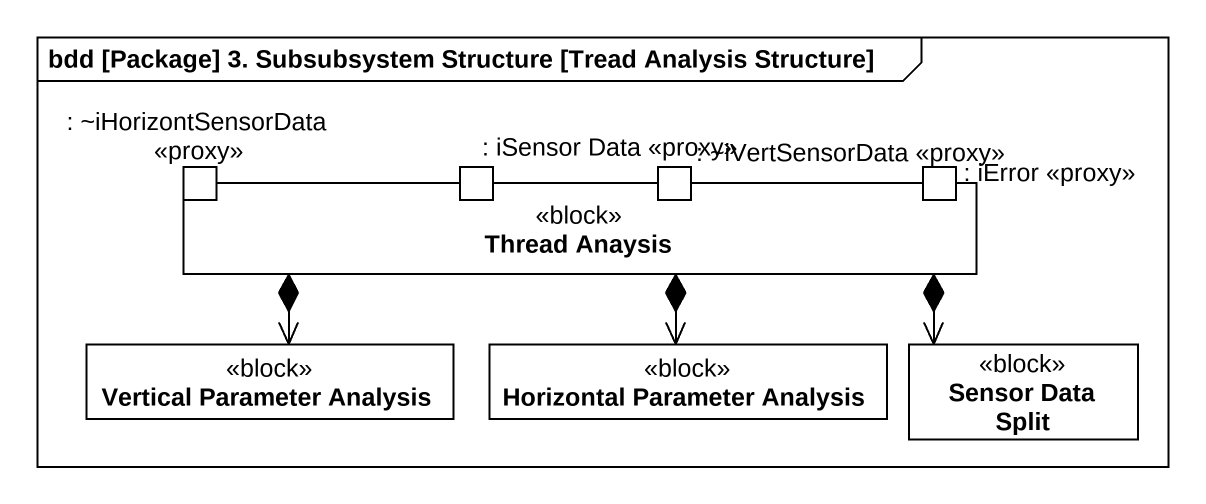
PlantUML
@startuml
mainframe bdd [Package] 3. Subsubsystem Structure [Tread Analysis Structure]
allowmixing
hide circle
hide empty members
rectangle "Thread Anaysis" as Thread_Anaysis <<block>> {
  port ": ~iHorizontSensorData <<proxy>>" as iHorizontSensorData_proxy
  port ": iSensor Data <<proxy>>" as iSensor_Data_proxy
  port ": ~iVertSensorData <<proxy>>" as iVertSensorData_proxy
  port ": iError <<proxy>>" as iError_proxy
}
class "Vertical Parameter Analysis" as Vertical_Parameter_Analysis <<block>>
class "Horizontal Parameter Analysis" as Horizontal_Parameter <<block>>
class "Sensor Data Split" as Sensor_Data_Split <<block>>
Thread_Anaysis *-left-> Vertical_Parameter_Analysis
Thread_Anaysis *--> Horizontal_Parameter
Thread_Anaysis *-right-> Sensor_Data_Split
@enduml
